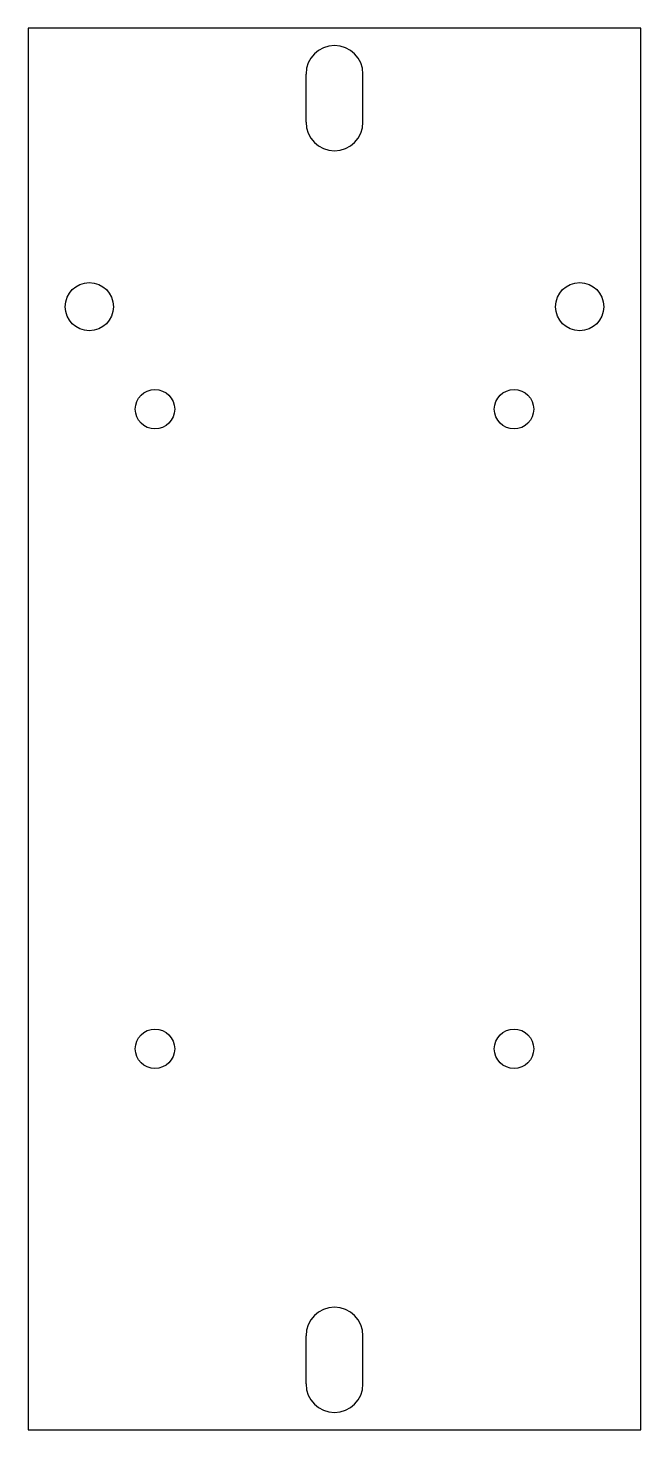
# Model space of a CAD drawing. Header units: millimetres. Extents: x -35 to 35, y -80 to 80.
import ezdxf

# ---------------------------------------------------------------- set-up
doc = ezdxf.new("R2010")
doc.units = ezdxf.units.MM

msp = doc.modelspace()

# ---------------------------------------------------------------- linework, layer by layer
at = {"layer": 'CUT'}
for p, q in [((-3.25, 69.25), (-3.25, 74.75)), ((3.25, 69.25), (3.25, 74.75)), ((-3.25, -74.75), (-3.25, -69.25)), ((3.25, -74.75), (3.25, -69.25))]:
    msp.add_line(p, q, dxfattribs=at)
msp.add_lwpolyline([(-35, -80), (35, -80), (35, 80), (-35, 80)], close=True, dxfattribs=at)
for centre, start, end in [((0, 74.75), 0, 180), ((0, 69.25), 180, 360), ((0, -69.25), 0, 180), ((0, -74.75), 180, 360)]:
    msp.add_arc(centre, 3.25, start, end, dxfattribs=at)
at = {"layer": 'DRILL'}
for centre, radius in [((-28, 48.2), 2.75), ((28, 48.2), 2.75), ((-20.5, 36.5), 2.25), ((20.5, 36.5), 2.25), ((-20.5, -36.5), 2.25), ((20.5, -36.5), 2.25)]:
    msp.add_circle(centre, radius, dxfattribs=at)

doc.saveas('drawing.dxf')
